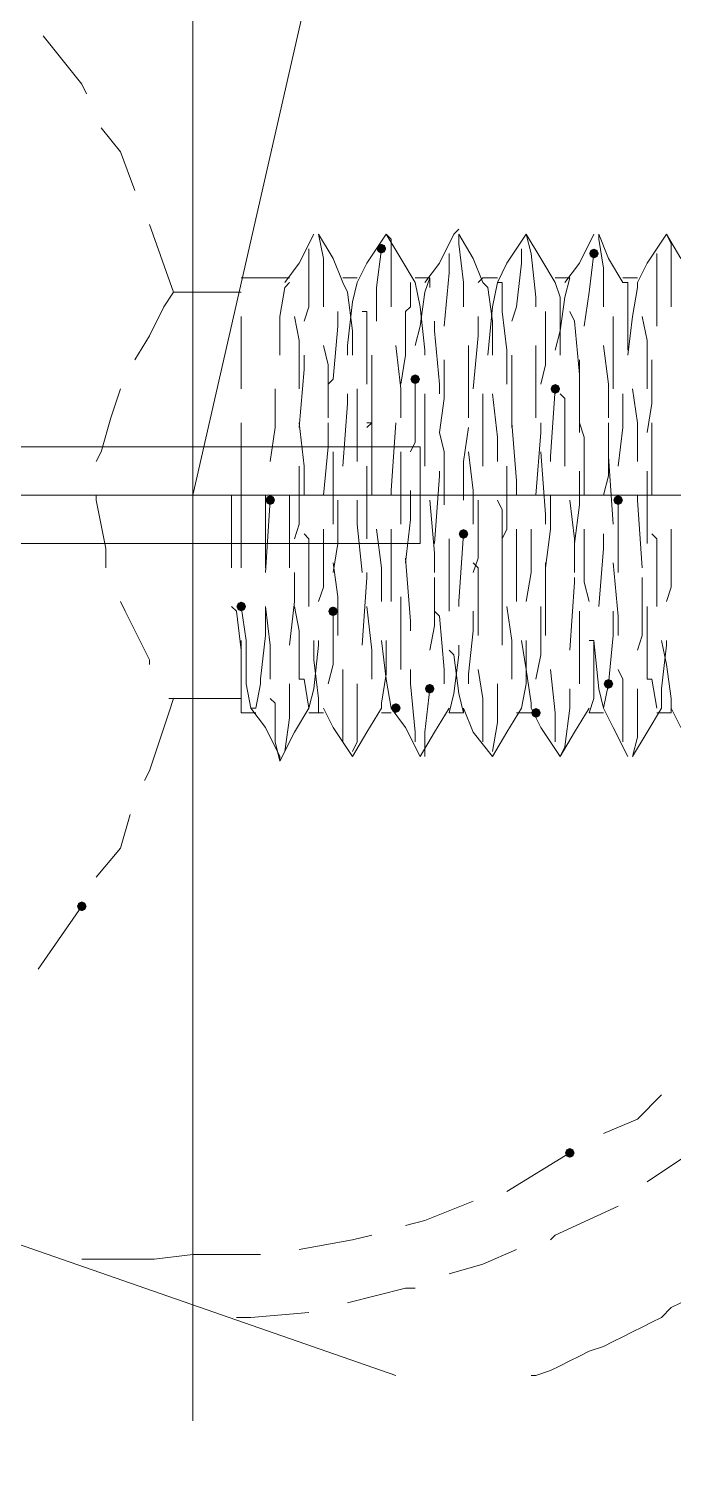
# Model space of a CAD drawing. Header units: millimetres. Extents: x 89051 to 218395, y -330386 to -125649.
# Drawn here: x 92549.65 to 92565.8, y -127045.25 to -127009.4 of the extents above; entities that cross this region are included whole.
import ezdxf

# ---------------------------------------------------------------- set-up
doc = ezdxf.new("R2010")
doc.units = ezdxf.units.MM
doc.header["$LTSCALE"] = 13
for name, pattern in [('1 实线', [0]), ('ACAD_ISO04W100', [30, 24, -3, 0, -3]), ('CENTER', [50.8, 31.75, -6.35, 6.35, -6.35])]:
    doc.linetypes.add(name, pattern=pattern)
doc.layers.get('0').update_dxf_attribs({"color": 1, "linetype": 'CENTER'})
doc.layers.add('C00-00-00', color=7, linetype='Continuous')
doc.layers.add('C00-00-FF', color=5, linetype='Continuous', true_color=0x0000ff)
doc.layers.add('标注、文本', color=3, linetype='Continuous', lineweight=25)
doc.layers.add('铁心', color=3, linetype='Continuous', lineweight=0)

msp = doc.modelspace()

# ---------------------------------------------------------------- hatches: boundary and pattern name
at = {"layer": 'C00-00-00'}
h = msp.add_hatch(color=256, dxfattribs=at)
h.dxf.hatch_style = 2
h.paths.add_polyline_path([(92558.608, -127014.906), (92558.572, -127014.991), (92558.487, -127015.027), (92558.401, -127014.991), (92558.366, -127014.906), (92558.401, -127014.82), (92558.487, -127014.785), (92558.572, -127014.82)])
h = msp.add_hatch(color=256, dxfattribs=at)
h.dxf.hatch_style = 2
h.paths.add_polyline_path([(92563.932, -127015.027), (92563.896, -127015.112), (92563.811, -127015.148), (92563.725, -127015.112), (92563.69, -127015.027), (92563.725, -127014.941), (92563.811, -127014.906), (92563.896, -127014.941)])
h = msp.add_hatch(color=256, dxfattribs=at)
h.dxf.hatch_style = 2
h.paths.add_polyline_path([(92559.455, -127018.173), (92559.419, -127018.259), (92559.334, -127018.294), (92559.248, -127018.259), (92559.213, -127018.173), (92559.248, -127018.088), (92559.334, -127018.052), (92559.419, -127018.088)])
h = msp.add_hatch(color=256, dxfattribs=at)
h.dxf.hatch_style = 2
h.paths.add_polyline_path([(92562.964, -127018.415), (92562.928, -127018.501), (92562.843, -127018.536), (92562.757, -127018.501), (92562.722, -127018.415), (92562.757, -127018.33), (92562.843, -127018.294), (92562.928, -127018.33)])
h = msp.add_hatch(color=256, dxfattribs=at)
h.dxf.hatch_style = 2
h.paths.add_polyline_path([(92555.824, -127021.198), (92555.789, -127021.284), (92555.703, -127021.319), (92555.618, -127021.284), (92555.582, -127021.198), (92555.618, -127021.113), (92555.703, -127021.077), (92555.789, -127021.113)])
h = msp.add_hatch(color=256, dxfattribs=at)
h.dxf.hatch_style = 2
h.paths.add_polyline_path([(92564.537, -127021.198), (92564.501, -127021.284), (92564.416, -127021.319), (92564.33, -127021.284), (92564.295, -127021.198), (92564.33, -127021.113), (92564.416, -127021.077), (92564.501, -127021.113)])
h = msp.add_hatch(color=256, dxfattribs=at)
h.dxf.hatch_style = 2
h.paths.add_polyline_path([(92560.665, -127022.045), (92560.629, -127022.131), (92560.544, -127022.166), (92560.458, -127022.131), (92560.423, -127022.045), (92560.458, -127021.96), (92560.544, -127021.924), (92560.629, -127021.96)])
h = msp.add_hatch(color=256, dxfattribs=at)
h.dxf.hatch_style = 2
h.paths.add_polyline_path([(92555.098, -127023.86), (92555.063, -127023.946), (92554.977, -127023.981), (92554.892, -127023.946), (92554.856, -127023.86), (92554.892, -127023.775), (92554.977, -127023.739), (92555.063, -127023.775)])
h = msp.add_hatch(color=256, dxfattribs=at)
h.dxf.hatch_style = 2
h.paths.add_polyline_path([(92557.397, -127023.981), (92557.362, -127024.067), (92557.276, -127024.102), (92557.191, -127024.067), (92557.156, -127023.981), (92557.191, -127023.896), (92557.276, -127023.861), (92557.362, -127023.896)])
h = msp.add_hatch(color=256, dxfattribs=at)
h.dxf.hatch_style = 2
h.paths.add_polyline_path([(92559.818, -127025.918), (92559.782, -127026.003), (92559.697, -127026.039), (92559.611, -127026.003), (92559.576, -127025.918), (92559.611, -127025.832), (92559.697, -127025.797), (92559.782, -127025.832)])
h = msp.add_hatch(color=256, dxfattribs=at)
h.dxf.hatch_style = 2
h.paths.add_polyline_path([(92564.295, -127025.797), (92564.259, -127025.882), (92564.174, -127025.918), (92564.088, -127025.882), (92564.053, -127025.797), (92564.088, -127025.711), (92564.174, -127025.676), (92564.259, -127025.711)])
h = msp.add_hatch(color=256, dxfattribs=at)
h.dxf.hatch_style = 2
h.paths.add_polyline_path([(92558.971, -127026.402), (92558.935, -127026.487), (92558.85, -127026.523), (92558.764, -127026.487), (92558.729, -127026.402), (92558.764, -127026.316), (92558.85, -127026.281), (92558.935, -127026.316)])
h = msp.add_hatch(color=256, dxfattribs=at)
h.dxf.hatch_style = 2
h.paths.add_polyline_path([(92562.48, -127026.523), (92562.444, -127026.608), (92562.359, -127026.644), (92562.273, -127026.608), (92562.238, -127026.523), (92562.273, -127026.437), (92562.359, -127026.402), (92562.444, -127026.437)])
h = msp.add_hatch(color=256, dxfattribs=at)
h.dxf.hatch_style = 2
h.paths.add_polyline_path([(92551.105, -127031.363), (92551.07, -127031.448), (92550.984, -127031.484), (92550.899, -127031.448), (92550.863, -127031.363), (92550.899, -127031.278), (92550.984, -127031.242), (92551.07, -127031.278)])
h = msp.add_hatch(color=256, dxfattribs=at)
h.dxf.hatch_style = 2
h.paths.add_polyline_path([(92563.327, -127037.534), (92563.291, -127037.62), (92563.206, -127037.655), (92563.12, -127037.62), (92563.085, -127037.534), (92563.12, -127037.449), (92563.206, -127037.413), (92563.291, -127037.449)])

# ---------------------------------------------------------------- linework, layer by layer
at = {"color": 7, "linetype": '1 实线', "lineweight": 0}
for centre, major_axis, ratio, start_param, end_param in [((92568.998, -127021.077), (0, 45.983), 0.866025, 2.304713, 7.120065), ((92553.767, -127021.077), (0, -34.608), 0.908418, 5.225125, 10.48821)]:
    msp.add_ellipse(centre, major_axis=major_axis, ratio=ratio, start_param=start_param, end_param=end_param, dxfattribs=at)
at = {"layer": 'C00-00-00', "lineweight": 15}
for points in [[(92550.984, -127010.792), (92550.016, -127009.582)], [(92551.105, -127011.034), (92550.984, -127010.792)], [(92551.952, -127012.486), (92551.468, -127011.881)], [(92552.315, -127013.454), (92551.952, -127012.486)], [(92553.283, -127015.995), (92552.678, -127014.301)], [(92556.792, -127014.543), (92556.429, -127015.269)], [(92556.913, -127014.543), (92557.034, -127015.148)], [(92557.276, -127015.148), (92556.913, -127014.543)], [(92558.608, -127014.543), (92558.124, -127015.269)], [(92558.608, -127014.543), (92558.729, -127014.664)], [(92558.971, -127015.148), (92558.608, -127014.543)], [(92558.729, -127014.664), (92558.729, -127015.39)], [(92560.302, -127014.543), (92559.939, -127015.269)], [(92560.302, -127014.543), (92560.423, -127014.422)], [(92560.423, -127014.543), (92560.423, -127014.785)], [(92560.786, -127015.148), (92560.423, -127014.543)], [(92562.117, -127014.543), (92561.633, -127015.269)], [(92562.117, -127014.543), (92562.238, -127015.027)], [(92562.48, -127015.148), (92562.117, -127014.543)], [(92563.811, -127014.543), (92563.448, -127015.269)], [(92563.932, -127014.543), (92563.932, -127014.664)], [(92564.174, -127015.148), (92563.932, -127014.543)], [(92563.932, -127014.664), (92564.053, -127015.39)], [(92565.626, -127014.543), (92565.142, -127015.269)], [(92565.626, -127014.543), (92565.747, -127014.785)], [(92565.989, -127015.148), (92565.626, -127014.543)], [(92556.671, -127015.148), (92556.671, -127014.906)], [(92558.366, -127015.874), (92558.487, -127014.906)], [(92560.181, -127015.511), (92560.181, -127015.027)], [(92560.423, -127014.785), (92560.544, -127015.753)], [(92561.996, -127015.269), (92561.996, -127014.906)], [(92562.238, -127015.027), (92562.359, -127016.116)], [(92563.69, -127015.995), (92563.811, -127015.027)], [(92565.384, -127015.632), (92565.384, -127015.027)], [(92565.747, -127014.785), (92565.747, -127015.632)], [(92556.429, -127015.269), (92556.066, -127015.753)], [(92556.671, -127016.358), (92556.671, -127015.148)], [(92557.034, -127015.148), (92557.034, -127016.237)], [(92557.519, -127015.753), (92557.276, -127015.148)], [(92558.124, -127015.269), (92557.882, -127015.753)], [(92558.729, -127015.39), (92558.729, -127016.358)], [(92559.334, -127015.753), (92558.971, -127015.148)], [(92559.939, -127015.269), (92559.576, -127015.753)], [(92561.028, -127015.753), (92560.786, -127015.148)], [(92561.633, -127015.269), (92561.391, -127015.753)], [(92561.875, -127016.358), (92561.996, -127015.269)], [(92562.843, -127015.753), (92562.48, -127015.148)], [(92563.448, -127015.269), (92563.085, -127015.753)], [(92564.053, -127015.39), (92564.053, -127016.358)], [(92564.537, -127015.753), (92564.174, -127015.148)], [(92565.142, -127015.269), (92564.9, -127015.753)], [(92556.187, -127015.632), (92554.977, -127015.632)], [(92556.187, -127015.753), (92556.066, -127015.874)], [(92557.882, -127015.632), (92557.519, -127015.632)], [(92557.519, -127015.753), (92557.64, -127015.995)], [(92557.882, -127015.753), (92557.761, -127016.237)], [(92559.213, -127016.358), (92559.213, -127015.753)], [(92559.697, -127015.632), (92559.334, -127015.632)], [(92559.334, -127015.753), (92559.455, -127016.358)], [(92559.697, -127015.632), (92559.576, -127015.995)], [(92559.697, -127015.874), (92559.697, -127015.632)], [(92560.06, -127016.842), (92560.181, -127015.511)], [(92560.544, -127015.753), (92560.544, -127016.358)], [(92560.907, -127015.753), (92561.028, -127015.632)], [(92561.391, -127015.632), (92561.028, -127015.632)], [(92561.028, -127015.753), (92561.149, -127015.874)], [(92561.391, -127015.753), (92561.27, -127016.358)], [(92561.512, -127015.753), (92561.391, -127015.753)], [(92561.512, -127016.358), (92561.512, -127015.753)], [(92563.206, -127015.632), (92562.843, -127015.632)], [(92562.843, -127015.753), (92562.964, -127016.116)], [(92563.206, -127015.632), (92563.085, -127016.116)], [(92564.9, -127015.632), (92564.537, -127015.632)], [(92564.537, -127015.753), (92564.658, -127015.753)], [(92564.658, -127015.753), (92564.658, -127016.479)], [(92564.9, -127015.753), (92564.9, -127015.874)], [(92565.384, -127016.842), (92565.384, -127015.632)], [(92565.747, -127015.632), (92565.747, -127016.358)], [(92553.283, -127015.995), (92553.041, -127016.358)], [(92554.977, -127015.995), (92553.283, -127015.995)], [(92556.066, -127015.874), (92555.945, -127016.6)], [(92557.64, -127015.995), (92557.761, -127016.963)], [(92558.366, -127016.721), (92558.366, -127015.874)], [(92559.576, -127015.995), (92559.455, -127016.842)], [(92561.149, -127015.874), (92561.27, -127016.721)], [(92562.359, -127016.116), (92562.359, -127016.358)], [(92563.085, -127016.116), (92562.964, -127016.963)], [(92562.964, -127016.116), (92562.964, -127017.205)], [(92563.569, -127016.842), (92563.69, -127015.995)], [(92564.9, -127015.874), (92564.779, -127016.6)], [(92553.041, -127016.358), (92552.678, -127017.084)], [(92556.55, -127016.721), (92556.671, -127016.358)], [(92557.034, -127016.237), (92557.034, -127016.358)], [(92557.398, -127016.842), (92557.398, -127016.479)], [(92557.761, -127016.237), (92557.64, -127017.326)], [(92558.124, -127016.479), (92558.003, -127016.479)], [(92558.124, -127017.689), (92558.124, -127016.479)], [(92559.092, -127016.479), (92559.213, -127016.358)], [(92559.092, -127017.568), (92559.092, -127016.479)], [(92559.455, -127016.358), (92559.576, -127017.447)], [(92561.27, -127016.358), (92561.149, -127017.568)], [(92561.512, -127016.479), (92561.512, -127016.358)], [(92561.633, -127017.447), (92561.512, -127016.479)], [(92561.754, -127016.721), (92561.875, -127016.358)], [(92562.601, -127016.6), (92562.601, -127016.479)], [(92563.327, -127016.721), (92563.206, -127016.479)], [(92564.658, -127016.479), (92564.658, -127017.447)], [(92554.977, -127016.721), (92554.977, -127016.6)], [(92554.977, -127017.326), (92554.977, -127016.721)], [(92555.945, -127016.6), (92555.945, -127017.568)], [(92556.429, -127017.205), (92556.308, -127016.6)], [(92557.276, -127018.173), (92557.398, -127016.842)], [(92559.455, -127016.842), (92559.334, -127017.326)], [(92559.818, -127016.963), (92559.818, -127016.721)], [(92560.907, -127017.084), (92560.907, -127016.6)], [(92561.27, -127016.721), (92561.27, -127017.568)], [(92562.601, -127017.81), (92562.601, -127016.6)], [(92563.448, -127018.052), (92563.327, -127016.721)], [(92564.295, -127017.326), (92564.295, -127016.6)], [(92564.779, -127016.6), (92564.658, -127017.568)], [(92565.142, -127017.205), (92565.021, -127016.6)], [(92552.678, -127017.084), (92552.315, -127017.689)], [(92556.429, -127018.415), (92556.429, -127017.205)], [(92557.761, -127016.963), (92557.761, -127017.568)], [(92559.939, -127018.294), (92559.818, -127016.963)], [(92560.786, -127018.415), (92560.907, -127017.084)], [(92562.964, -127016.963), (92562.843, -127017.447)], [(92562.964, -127017.205), (92562.964, -127017.568)], [(92565.142, -127018.415), (92565.142, -127017.205)], [(92554.977, -127018.173), (92554.977, -127017.326)], [(92556.55, -127017.931), (92556.55, -127017.568)], [(92557.034, -127017.326), (92557.155, -127017.81)], [(92557.64, -127017.326), (92557.64, -127017.568)], [(92558.245, -127019.262), (92558.245, -127017.568)], [(92558.85, -127017.326), (92558.971, -127018.415)], [(92558.971, -127018.294), (92559.092, -127017.568)], [(92559.576, -127017.447), (92559.576, -127017.568)], [(92560.665, -127017.326), (92560.665, -127018.899)], [(92561.633, -127018.294), (92561.633, -127017.447)], [(92561.754, -127018.052), (92561.754, -127017.568)], [(92562.359, -127017.326), (92562.359, -127017.689)], [(92564.053, -127017.326), (92564.174, -127018.294)], [(92564.295, -127018.415), (92564.295, -127017.326)], [(92556.429, -127019.383), (92556.55, -127017.931)], [(92557.155, -127017.81), (92557.155, -127019.141)], [(92558.124, -127018.294), (92558.124, -127017.689)], [(92560.06, -127018.657), (92560.06, -127017.689)], [(92562.359, -127017.689), (92562.359, -127019.141)], [(92562.48, -127018.294), (92562.601, -127017.81)], [(92563.448, -127019.383), (92563.448, -127017.689)], [(92565.263, -127018.778), (92565.263, -127017.689)], [(92554.977, -127018.415), (92554.977, -127018.173)], [(92557.155, -127018.294), (92557.276, -127018.173)], [(92559.334, -127018.173), (92559.334, -127019.746)], [(92559.939, -127018.536), (92559.939, -127018.294)], [(92561.754, -127019.383), (92561.754, -127018.052)], [(92563.448, -127018.294), (92563.448, -127018.052)], [(92564.174, -127018.294), (92564.174, -127019.141)], [(92551.952, -127018.415), (92551.71, -127019.141)], [(92555.824, -127018.415), (92555.824, -127019.383)], [(92557.64, -127018.536), (92557.64, -127018.778)], [(92557.882, -127018.415), (92557.882, -127019.988)], [(92558.971, -127018.415), (92558.971, -127019.141)], [(92559.576, -127018.536), (92559.576, -127018.899)], [(92559.939, -127019.504), (92560.06, -127018.657)], [(92561.028, -127018.536), (92561.028, -127019.141)], [(92561.27, -127018.536), (92561.391, -127019.625)], [(92562.843, -127018.415), (92562.722, -127020.109)], [(92562.964, -127018.536), (92563.085, -127018.657)], [(92563.085, -127018.657), (92563.085, -127020.351)], [(92564.537, -127018.536), (92564.537, -127019.383)], [(92564.779, -127018.415), (92564.9, -127019.262)], [(92557.64, -127018.778), (92557.519, -127020.351)], [(92559.576, -127018.899), (92559.576, -127020.351)], [(92560.665, -127018.899), (92560.665, -127019.141)], [(92565.142, -127019.504), (92565.263, -127018.778)], [(92551.71, -127019.141), (92551.468, -127019.988)], [(92554.977, -127020.109), (92554.977, -127019.262)], [(92555.824, -127019.383), (92555.703, -127020.23)], [(92556.55, -127020.351), (92556.429, -127019.262)], [(92557.155, -127019.867), (92557.155, -127019.262)], [(92558.124, -127019.383), (92558.245, -127019.262)], [(92558.245, -127019.262), (92558.124, -127019.262)], [(92558.245, -127021.077), (92558.245, -127019.262)], [(92558.729, -127020.956), (92558.85, -127019.262)], [(92560.544, -127020.23), (92560.665, -127019.383)], [(92561.028, -127019.141), (92561.028, -127020.351)], [(92561.875, -127020.714), (92561.754, -127019.262)], [(92562.48, -127019.504), (92562.48, -127019.262)], [(92563.569, -127019.625), (92563.448, -127019.262)], [(92563.448, -127019.504), (92563.448, -127019.383)], [(92564.174, -127020.593), (92564.174, -127019.262)], [(92564.537, -127019.383), (92564.416, -127020.351)], [(92564.9, -127019.262), (92564.9, -127020.23)], [(92565.263, -127020.351), (92565.263, -127019.262)], [(92559.334, -127019.746), (92559.213, -127019.988)], [(92560.06, -127019.988), (92559.939, -127019.504)], [(92561.391, -127019.625), (92561.391, -127020.23)], [(92562.359, -127021.077), (92562.48, -127019.504)], [(92563.569, -127021.077), (92563.569, -127019.625)], [(92543.724, -127019.867), (92559.455, -127019.867)], [(92551.468, -127019.988), (92551.347, -127020.23)], [(92554.977, -127021.077), (92554.977, -127020.109)], [(92557.034, -127021.077), (92557.155, -127019.867)], [(92557.276, -127019.988), (92557.276, -127021.682)], [(92557.882, -127019.988), (92557.882, -127020.23)], [(92558.971, -127019.988), (92558.971, -127020.351)], [(92559.455, -127019.867), (92559.455, -127022.287)], [(92560.06, -127021.319), (92560.06, -127019.988)], [(92560.665, -127019.988), (92560.786, -127020.956)], [(92562.48, -127019.988), (92562.601, -127021.561)], [(92562.722, -127020.109), (92562.722, -127020.23)], [(92564.174, -127019.988), (92564.174, -127020.109)], [(92564.174, -127020.109), (92564.295, -127021.803)], [(92556.429, -127021.803), (92556.429, -127020.351)], [(92556.55, -127021.077), (92556.55, -127020.351)], [(92558.124, -127021.198), (92558.124, -127020.351)], [(92558.971, -127020.351), (92558.971, -127021.803)], [(92559.939, -127020.593), (92559.939, -127020.472)], [(92560.544, -127021.198), (92560.544, -127020.23)], [(92561.633, -127021.924), (92561.633, -127020.351)], [(92563.448, -127021.319), (92563.448, -127020.472)], [(92565.142, -127020.714), (92565.142, -127020.472)], [(92565.263, -127021.077), (92565.263, -127020.351)], [(92559.818, -127022.287), (92559.939, -127020.593)], [(92561.875, -127021.077), (92561.875, -127020.714)], [(92564.053, -127021.077), (92564.174, -127020.593)], [(92565.142, -127022.287), (92565.142, -127020.714)], [(92551.347, -127021.077), (92551.347, -127021.198)], [(92551.347, -127021.198), (92551.589, -127022.408)], [(92554.735, -127021.077), (92554.735, -127022.65)], [(92555.582, -127021.077), (92554.735, -127021.077)], [(92554.977, -127021.077), (92554.977, -127021.198)], [(92554.977, -127021.198), (92554.977, -127022.287)], [(92555.582, -127021.077), (92555.582, -127022.892)], [(92556.187, -127021.077), (92555.582, -127021.077)], [(92555.703, -127021.198), (92555.582, -127023.013)], [(92556.187, -127021.077), (92556.187, -127022.892)], [(92557.398, -127021.198), (92557.398, -127022.287)], [(92557.882, -127021.198), (92557.882, -127021.803)], [(92558.124, -127022.166), (92558.124, -127021.198)], [(92558.729, -127021.077), (92558.729, -127020.956)], [(92559.213, -127020.956), (92559.213, -127021.682)], [(92559.697, -127021.198), (92559.818, -127022.529)], [(92560.786, -127020.956), (92560.786, -127021.803)], [(92560.907, -127021.198), (92560.907, -127022.65)], [(92561.391, -127021.198), (92561.512, -127021.44)], [(92562.722, -127021.077), (92562.722, -127021.924)], [(92563.206, -127021.198), (92563.327, -127022.166)], [(92564.416, -127021.198), (92564.416, -127023.013)], [(92564.9, -127021.077), (92564.9, -127021.198)], [(92564.9, -127021.198), (92565.021, -127022.892)], [(92561.512, -127021.44), (92561.512, -127023.013)], [(92562.601, -127021.561), (92562.601, -127021.803)], [(92563.327, -127022.287), (92563.448, -127021.319)], [(92556.308, -127022.166), (92556.429, -127021.803)], [(92557.034, -127023.376), (92557.034, -127021.924)], [(92557.276, -127021.682), (92557.276, -127021.803)], [(92557.882, -127021.803), (92558.003, -127023.013)], [(92558.487, -127022.892), (92558.366, -127021.924)], [(92558.729, -127022.65), (92558.729, -127021.924)], [(92559.213, -127021.682), (92559.092, -127022.771)], [(92561.512, -127022.166), (92561.633, -127021.924)], [(92561.875, -127022.529), (92561.875, -127021.924)], [(92562.238, -127023.013), (92562.238, -127021.924)], [(92562.722, -127021.924), (92562.601, -127022.892)], [(92563.569, -127023.255), (92563.569, -127021.924)], [(92565.747, -127023.376), (92565.747, -127021.924)], [(92543.724, -127022.287), (92559.455, -127022.287)], [(92554.977, -127022.287), (92554.977, -127022.892)], [(92556.671, -127022.166), (92556.55, -127022.045)], [(92556.671, -127023.86), (92556.671, -127022.166)], [(92557.398, -127022.287), (92557.276, -127023.013)], [(92560.181, -127023.618), (92560.181, -127022.166)], [(92560.423, -127023.739), (92560.544, -127022.045)], [(92563.327, -127022.166), (92563.327, -127023.013)], [(92564.053, -127022.408), (92564.053, -127022.045)], [(92565.384, -127022.166), (92565.263, -127022.045)], [(92565.384, -127023.86), (92565.384, -127022.166)], [(92551.589, -127022.408), (92551.589, -127022.892)], [(92554.735, -127022.65), (92554.735, -127022.892)], [(92558.729, -127023.739), (92558.729, -127022.65)], [(92559.092, -127022.65), (92559.213, -127024.224)], [(92559.818, -127022.529), (92559.818, -127023.013)], [(92560.907, -127022.65), (92560.786, -127023.013)], [(92561.875, -127023.739), (92561.875, -127022.529)], [(92563.932, -127023.86), (92564.053, -127022.408)], [(92556.308, -127023.739), (92556.308, -127023.013)], [(92557.276, -127022.771), (92557.398, -127023.618)], [(92558.124, -127023.134), (92558.124, -127023.013)], [(92558.487, -127023.739), (92558.487, -127022.892)], [(92560.786, -127022.771), (92560.907, -127022.892)], [(92560.907, -127022.892), (92560.907, -127024.587)], [(92561.512, -127023.86), (92561.512, -127023.013)], [(92562.117, -127023.739), (92562.238, -127023.013)], [(92562.601, -127022.771), (92562.601, -127023.497)], [(92564.295, -127022.771), (92564.416, -127024.102)], [(92558.003, -127024.829), (92558.124, -127023.134)], [(92559.818, -127024.345), (92559.818, -127023.134)], [(92563.206, -127024.95), (92563.327, -127023.255)], [(92563.327, -127023.255), (92563.327, -127023.134)], [(92563.69, -127023.739), (92563.569, -127023.255)], [(92565.021, -127024.587), (92565.021, -127023.134)], [(92556.913, -127023.739), (92557.034, -127023.376)], [(92557.398, -127023.618), (92557.398, -127024.587)], [(92558.971, -127023.618), (92558.971, -127024.829)], [(92560.181, -127023.981), (92560.181, -127023.618)], [(92562.601, -127023.497), (92562.601, -127024.587)], [(92565.626, -127023.739), (92565.747, -127023.376)], [(92551.952, -127023.739), (92552.073, -127023.981)], [(92552.073, -127023.981), (92552.678, -127025.192)], [(92554.735, -127023.86), (92554.856, -127023.981)], [(92554.856, -127023.981), (92554.977, -127024.95)], [(92555.098, -127024.708), (92554.977, -127023.86)], [(92555.582, -127023.86), (92555.703, -127024.829)], [(92555.582, -127023.86), (92555.582, -127024.587)], [(92556.187, -127024.829), (92556.308, -127023.739)], [(92556.308, -127023.86), (92556.429, -127024.466)], [(92557.276, -127023.981), (92557.276, -127025.313)], [(92558.124, -127023.86), (92558.245, -127024.95)], [(92559.818, -127023.981), (92559.939, -127024.102)], [(92560.423, -127023.86), (92560.423, -127023.739)], [(92560.786, -127023.981), (92560.786, -127024.466)], [(92561.512, -127024.829), (92561.512, -127023.86)], [(92561.633, -127023.86), (92561.754, -127024.708)], [(92562.48, -127023.86), (92562.48, -127025.071)], [(92563.448, -127023.981), (92563.448, -127025.192)], [(92564.295, -127023.981), (92564.295, -127024.587)], [(92565.142, -127023.86), (92565.142, -127024.466)], [(92559.213, -127024.224), (92559.213, -127024.466)], [(92559.697, -127024.95), (92559.818, -127024.345)], [(92559.939, -127024.102), (92560.06, -127025.434)], [(92564.416, -127024.102), (92564.416, -127024.587)], [(92554.977, -127025.434), (92554.977, -127024.708)], [(92555.098, -127024.829), (92555.098, -127024.708)], [(92555.582, -127024.587), (92555.461, -127025.676)], [(92556.429, -127024.466), (92556.429, -127025.676)], [(92556.792, -127025.192), (92556.792, -127024.708)], [(92556.913, -127024.829), (92556.913, -127024.708)], [(92558.608, -127025.676), (92558.487, -127024.708)], [(92558.608, -127025.555), (92558.608, -127024.708)], [(92560.786, -127024.466), (92560.665, -127025.555)], [(92561.754, -127024.708), (92561.754, -127025.676)], [(92562.117, -127025.434), (92561.996, -127024.708)], [(92562.117, -127025.797), (92562.117, -127024.708)], [(92563.811, -127024.708), (92563.69, -127024.708)], [(92563.932, -127025.918), (92563.811, -127024.708)], [(92563.811, -127025.313), (92563.811, -127024.708)], [(92564.295, -127024.587), (92564.174, -127025.797)], [(92564.9, -127024.95), (92565.021, -127024.587)], [(92565.142, -127024.466), (92565.142, -127025.676)], [(92565.626, -127025.313), (92565.505, -127024.708)], [(92565.626, -127024.829), (92565.626, -127024.708)], [(92554.977, -127024.95), (92554.977, -127025.676)], [(92555.098, -127025.797), (92555.098, -127024.829)], [(92555.703, -127024.829), (92555.703, -127025.676)], [(92556.792, -127025.918), (92556.913, -127024.829)], [(92558.245, -127024.95), (92558.245, -127025.676)], [(92558.971, -127024.829), (92558.971, -127025.434)], [(92560.302, -127025.071), (92560.181, -127024.95)], [(92560.423, -127026.039), (92560.302, -127025.071)], [(92560.302, -127026.039), (92560.423, -127025.071)], [(92560.423, -127025.071), (92560.423, -127024.829)], [(92562.48, -127025.071), (92562.359, -127025.676)], [(92565.505, -127025.918), (92565.626, -127024.829)], [(92552.678, -127025.192), (92552.678, -127025.313)], [(92554.977, -127025.918), (92554.977, -127025.434)], [(92556.913, -127026.16), (92556.792, -127025.192)], [(92557.276, -127025.313), (92557.155, -127025.797)], [(92557.519, -127025.434), (92557.519, -127026.644)], [(92559.213, -127025.434), (92559.213, -127025.797)], [(92560.06, -127025.434), (92560.06, -127025.797)], [(92560.907, -127025.434), (92561.028, -127026.16)], [(92562.238, -127026.281), (92562.117, -127025.434)], [(92562.722, -127025.434), (92562.843, -127026.523)], [(92563.448, -127025.192), (92563.448, -127025.797)], [(92563.811, -127026.16), (92563.811, -127025.313)], [(92564.416, -127025.434), (92564.537, -127025.676)], [(92565.747, -127026.16), (92565.626, -127025.313)], [(92555.219, -127026.402), (92555.098, -127025.797)], [(92555.461, -127025.797), (92555.34, -127026.402)], [(92555.461, -127025.676), (92555.461, -127025.797)], [(92556.187, -127026.644), (92556.187, -127025.797)], [(92556.429, -127025.676), (92556.55, -127025.676)], [(92556.55, -127025.676), (92556.671, -127026.402)], [(92557.882, -127026.402), (92557.882, -127025.797)], [(92558.487, -127026.281), (92558.608, -127025.555)], [(92558.729, -127026.402), (92558.608, -127025.676)], [(92559.213, -127025.797), (92559.334, -127027.007)], [(92560.665, -127025.555), (92560.665, -127025.797)], [(92561.391, -127026.765), (92561.391, -127025.797)], [(92561.996, -127026.402), (92562.117, -127025.797)], [(92564.174, -127025.797), (92564.053, -127026.402)], [(92564.537, -127025.676), (92564.537, -127026.886)], [(92565.142, -127025.676), (92565.263, -127025.676)], [(92565.263, -127025.676), (92565.384, -127026.402)], [(92553.162, -127026.16), (92553.283, -127026.16)], [(92553.162, -127026.523), (92553.283, -127026.16)], [(92553.283, -127026.16), (92554.977, -127026.16)], [(92554.977, -127026.281), (92554.977, -127025.918)], [(92555.703, -127026.16), (92555.824, -127026.281)], [(92556.671, -127026.402), (92556.792, -127025.918)], [(92556.913, -127026.523), (92556.913, -127026.16)], [(92559.576, -127027.007), (92559.697, -127025.918)], [(92560.181, -127026.523), (92560.302, -127026.039)], [(92560.544, -127026.523), (92560.423, -127026.039)], [(92561.028, -127026.16), (92561.028, -127027.249)], [(92563.206, -127026.402), (92563.206, -127025.918)], [(92563.69, -127026.523), (92563.811, -127026.16)], [(92564.053, -127026.402), (92563.932, -127025.918)], [(92564.9, -127026.039), (92564.9, -127025.918)], [(92564.9, -127027.128), (92564.9, -127026.039)], [(92565.505, -127026.402), (92565.505, -127025.918)], [(92565.747, -127026.523), (92565.747, -127026.16)], [(92552.678, -127027.975), (92553.162, -127026.523)], [(92554.977, -127026.523), (92554.977, -127026.281)], [(92554.977, -127026.523), (92555.34, -127026.523)], [(92555.34, -127026.402), (92555.219, -127026.402)], [(92555.219, -127026.402), (92555.582, -127026.886)], [(92555.824, -127026.281), (92555.824, -127026.523)], [(92555.824, -127026.523), (92555.824, -127027.249)], [(92556.308, -127027.007), (92556.671, -127026.402)], [(92556.671, -127026.523), (92557.034, -127026.523)], [(92557.034, -127026.402), (92557.276, -127026.886)], [(92557.882, -127027.249), (92557.882, -127026.402)], [(92558.124, -127027.007), (92558.487, -127026.402)], [(92558.487, -127026.402), (92558.487, -127026.281)], [(92558.487, -127026.523), (92558.729, -127026.523)], [(92558.729, -127026.402), (92559.092, -127026.886)], [(92559.818, -127027.007), (92560.181, -127026.402)], [(92560.181, -127026.523), (92560.544, -127026.523)], [(92560.544, -127026.402), (92560.544, -127026.523)], [(92560.544, -127026.402), (92560.786, -127027.007)], [(92561.633, -127027.007), (92561.996, -127026.402)], [(92561.875, -127026.523), (92562.238, -127026.523)], [(92562.238, -127026.402), (92562.238, -127026.281)], [(92562.238, -127026.402), (92562.48, -127026.886)], [(92562.843, -127026.523), (92562.843, -127027.249)], [(92563.085, -127027.37), (92563.206, -127026.402)], [(92563.327, -127027.007), (92563.69, -127026.402)], [(92563.69, -127026.523), (92564.053, -127026.523)], [(92564.053, -127026.402), (92564.295, -127026.886)], [(92565.142, -127027.007), (92565.505, -127026.402)], [(92565.384, -127026.523), (92565.747, -127026.523)], [(92565.747, -127026.402), (92565.989, -127026.886)], [(92555.582, -127026.886), (92555.945, -127027.612)], [(92556.066, -127027.491), (92556.187, -127026.644)], [(92557.276, -127026.886), (92557.761, -127027.612)], [(92557.519, -127026.644), (92557.519, -127027.249)], [(92559.092, -127026.886), (92559.455, -127027.612)], [(92561.27, -127027.491), (92561.391, -127026.765)], [(92562.48, -127026.886), (92562.964, -127027.612)], [(92564.295, -127026.886), (92564.658, -127027.612)], [(92564.537, -127026.886), (92564.537, -127027.249)], [(92555.824, -127027.249), (92555.945, -127027.733)], [(92555.945, -127027.733), (92556.308, -127027.007)], [(92557.761, -127027.612), (92558.124, -127027.007)], [(92557.761, -127027.491), (92557.882, -127027.249)], [(92559.334, -127027.007), (92559.334, -127027.249)], [(92559.455, -127027.612), (92559.818, -127027.007)], [(92559.576, -127027.612), (92559.576, -127027.007)], [(92560.786, -127027.007), (92561.27, -127027.612)], [(92561.27, -127027.612), (92561.633, -127027.007)], [(92562.964, -127027.612), (92563.327, -127027.007)], [(92564.779, -127027.612), (92565.142, -127027.007)], [(92564.779, -127027.612), (92564.9, -127027.128)], [(92555.945, -127027.733), (92555.945, -127027.612)], [(92562.964, -127027.612), (92563.085, -127027.37)], [(92552.557, -127028.217), (92552.678, -127027.975)], [(92551.952, -127029.911), (92552.194, -127029.064)], [(92551.347, -127030.637), (92551.952, -127029.911)], [(92549.895, -127032.936), (92550.984, -127031.363)], [(92558.85, -127043.101), (92535.858, -127035.114)], [(92564.9, -127036.687), (92565.505, -127036.082)], [(92564.053, -127037.05), (92564.9, -127036.687)], [(92561.633, -127038.502), (92563.206, -127037.534)], [(92566.231, -127037.534), (92565.142, -127038.26)], [(92559.576, -127039.228), (92560.786, -127038.744)], [(92564.416, -127038.865), (92562.843, -127039.591)], [(92559.092, -127039.349), (92559.576, -127039.228)], [(92556.429, -127039.954), (92557.761, -127039.712)], [(92557.761, -127039.712), (92558.245, -127039.591)], [(92562.843, -127039.591), (92562.722, -127039.712)], [(92550.984, -127040.197), (92552.799, -127040.197)], [(92552.799, -127040.197), (92553.767, -127040.075)], [(92553.767, -127040.075), (92555.461, -127040.075)], [(92561.875, -127039.954), (92561.028, -127040.318)], [(92561.028, -127040.318), (92560.181, -127040.56)], [(92559.092, -127040.923), (92557.64, -127041.286)], [(92559.334, -127040.923), (92559.092, -127040.923)], [(92565.989, -127041.286), (92565.747, -127041.407), (92565.505, -127041.649), (92565.263, -127041.77), (92565.021, -127041.891), (92564.779, -127042.012), (92564.537, -127042.133), (92564.295, -127042.254), (92564.053, -127042.375), (92563.69, -127042.496), (92563.448, -127042.617), (92563.206, -127042.738), (92562.964, -127042.859), (92562.722, -127042.98), (92562.359, -127043.101), (92562.238, -127043.101)], [(92555.219, -127041.649), (92554.856, -127041.649)], [(92556.671, -127041.528), (92555.219, -127041.649)]]:
    msp.add_lwpolyline(points, dxfattribs=at)
at = {"layer": 'C00-00-FF', "lineweight": 15}
msp.add_lwpolyline([(92547.354, -127021.077), (92557.663, -127021.077)], dxfattribs=at)
at = {"layer": '标注、文本', "color": 1, "linetype": 'ACAD_ISO04W100', "lineweight": 15}
for p, q in [((92553.767, -127044.24), (92553.767, -126997.915)), ((92968.431, -127021.077), (92439.431, -127021.077))]:
    msp.add_line(p, q, dxfattribs=at)
at = {"layer": '铁心'}
msp.add_lwpolyline([(92553.767, -127021.077), (92726.78, -126261.387), (92726.78, -126261.387)], dxfattribs=at)

doc.saveas('drawing.dxf')
